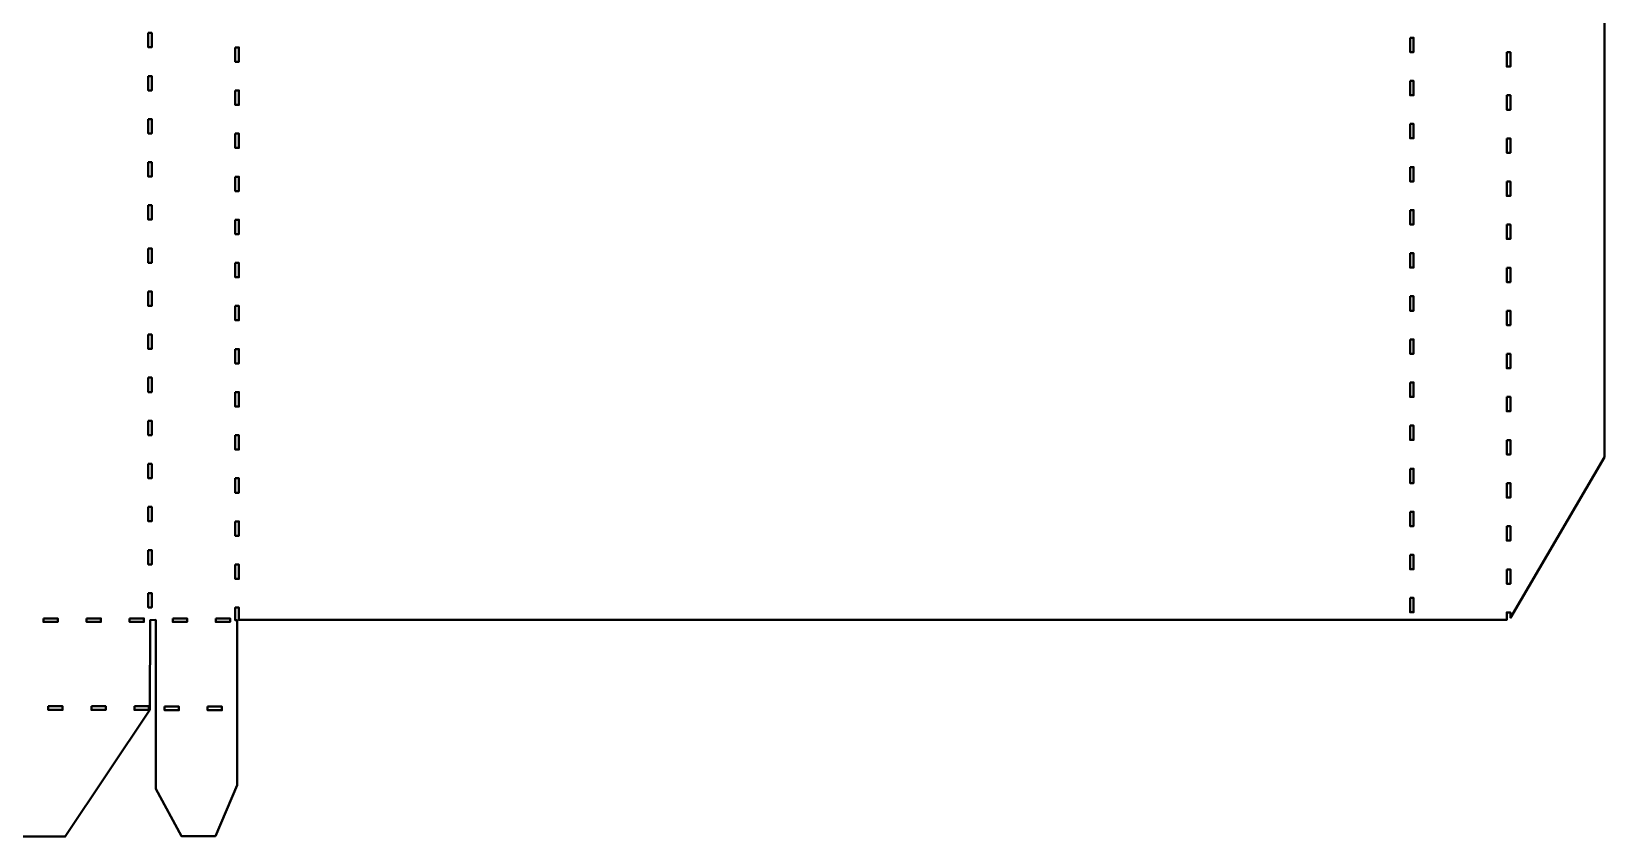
# Model space of a CAD drawing. Header units: centimetres. Extents: x -23.7 to 23.7, y -13.8 to 13.8.
# Drawn here: x 10.91 to 23.66, y -3.96 to 2.57 of the extents above; entities that cross this region are included whole.
import ezdxf

# ---------------------------------------------------------------- set-up
doc = ezdxf.new("R2010")
doc.units = ezdxf.units.CM
doc.header["$MEASUREMENT"] = 0
doc.layers.add('Layer 1', color=7, linetype='Continuous')

msp = doc.modelspace()

# ---------------------------------------------------------------- linework, layer by layer
at = {"layer": 'Layer 1', "color": 58, "lineweight": 40}
for points, knots in [([(22.88777, 13.51045), (22.88777, 13.51045), (2.45965, 13.49498), (2.45965, 13.49498), (2.45965, 13.49498), (2.45965, 13.49498), (2.47148, -2.91576), (2.47148, -2.91576), (2.47148, -2.91576), (2.47148, -2.91576), (3.35412, -3.95764), (3.35412, -3.95764), (3.35412, -3.95764), (3.35412, -3.95764), (11.18142, -3.95764), (11.18142, -3.95764), (11.18142, -3.95764), (11.18142, -3.95764), (11.8666, -2.93032), (11.8666, -2.93032), (11.8666, -2.93032), (11.8666, -2.93032), (11.86843, -2.20328), (11.86843, -2.20328), (11.86843, -2.20328), (11.86843, -2.20328), (11.91484, -2.20146), (11.91484, -2.20146), (11.91484, -2.20146), (11.91484, -2.20146), (11.91484, -3.57183), (11.91484, -3.57183), (11.91484, -3.57183), (11.91484, -3.57183), (12.12322, -3.954), (12.12322, -3.954), (12.12322, -3.954), (12.12322, -3.954), (12.39893, -3.954), (12.39893, -3.954), (12.39893, -3.954), (12.39893, -3.954), (12.57364, -3.5418), (12.57364, -3.5418), (12.57364, -3.5418), (12.57364, -3.5418), (12.57364, -2.20328), (12.57364, -2.20328), (12.57364, -2.20328), (12.57364, -2.20328), (12.55999, -2.20328), (12.55999, -2.20328), (12.55999, -2.20328), (12.55999, -2.20328), (12.55999, -2.10137), (12.55999, -2.10137), (12.55999, -2.10137), (12.55999, -2.10137), (12.58911, -2.10137), (12.58911, -2.10137), (12.58911, -2.10137), (12.58911, -2.10137), (12.58911, -2.20146), (12.58911, -2.20146), (12.58911, -2.20146), (12.58911, -2.20146), (22.86869, -2.20146), (22.86869, -2.20146), (22.86869, -2.20146), (22.86869, -2.20146), (22.86869, -2.14049), (22.86869, -2.14049), (22.86869, -2.14049), (22.86869, -2.14049), (22.89781, -2.14049), (22.89781, -2.14049), (22.89781, -2.14049), (22.89781, -2.14049), (22.89781, -2.18417), (22.89781, -2.18417), (22.89781, -2.18417), (22.89781, -2.18417), (23.66125, -0.88114), (23.66125, -0.88114), (23.66125, -0.88114), (23.66125, -0.88114), (23.66125, 12.53317), (23.66125, 12.53317), (23.66125, 12.53317), (23.66125, 12.53317), (22.8878, 13.51045), (22.8878, 13.51045), (22.8878, 13.51045), (22.8878, 13.51045), (22.88777, 13.51045), (22.88777, 13.51045)], [0, 0, 0, 0, 0.04, 0.04, 0.04, 0.04, 0.08, 0.08, 0.08, 0.08, 0.12, 0.12, 0.12, 0.12, 0.16, 0.16, 0.16, 0.16, 0.2, 0.2, 0.2, 0.2, 0.24, 0.24, 0.24, 0.24, 0.28, 0.28, 0.28, 0.28, 0.32, 0.32, 0.32, 0.32, 0.36, 0.36, 0.36, 0.36, 0.4, 0.4, 0.4, 0.4, 0.44, 0.44, 0.44, 0.44, 0.48, 0.48, 0.48, 0.48, 0.52, 0.52, 0.52, 0.52, 0.56, 0.56, 0.56, 0.56, 0.6, 0.6, 0.6, 0.6, 0.64, 0.64, 0.64, 0.64, 0.68, 0.68, 0.68, 0.68, 0.72, 0.72, 0.72, 0.72, 0.76, 0.76, 0.76, 0.76, 0.8, 0.8, 0.8, 0.8, 0.84, 0.84, 0.84, 0.84, 0.88, 0.88, 0.88, 0.88, 0.92, 0.92, 0.92, 0.92, 1, 1, 1, 1]), ([(11.85386, 2.55843), (11.85386, 2.55843), (11.88298, 2.55843), (11.88298, 2.55843), (11.88298, 2.55843), (11.88298, 2.55843), (11.88298, 2.44196), (11.88298, 2.44196), (11.88298, 2.44196), (11.88298, 2.44196), (11.85386, 2.44196), (11.85386, 2.44196), (11.85386, 2.44196), (11.85386, 2.44196), (11.85386, 2.55843), (11.85386, 2.55843)], [0, 0, 0, 0, 0.2, 0.2, 0.2, 0.2, 0.4, 0.4, 0.4, 0.4, 0.6, 0.6, 0.6, 0.6, 1, 1, 1, 1]), ([(12.55998, 2.44105), (12.55998, 2.44105), (12.5891, 2.44105), (12.5891, 2.44105), (12.5891, 2.44105), (12.5891, 2.44105), (12.5891, 2.32458), (12.5891, 2.32458), (12.5891, 2.32458), (12.5891, 2.32458), (12.55998, 2.32458), (12.55998, 2.32458), (12.55998, 2.32458), (12.55998, 2.32458), (12.55998, 2.44105), (12.55998, 2.44105)], [0, 0, 0, 0, 0.2, 0.2, 0.2, 0.2, 0.4, 0.4, 0.4, 0.4, 0.6, 0.6, 0.6, 0.6, 1, 1, 1, 1]), ([(22.0843, 2.5193), (22.0843, 2.5193), (22.11342, 2.5193), (22.11342, 2.5193), (22.11342, 2.5193), (22.11342, 2.5193), (22.11342, 2.40283), (22.11342, 2.40283), (22.11342, 2.40283), (22.11342, 2.40283), (22.0843, 2.40283), (22.0843, 2.40283), (22.0843, 2.40283), (22.0843, 2.40283), (22.0843, 2.5193), (22.0843, 2.5193)], [0, 0, 0, 0, 0.2, 0.2, 0.2, 0.2, 0.4, 0.4, 0.4, 0.4, 0.6, 0.6, 0.6, 0.6, 1, 1, 1, 1]), ([(22.86867, 2.40192), (22.86867, 2.40192), (22.89779, 2.40192), (22.89779, 2.40192), (22.89779, 2.40192), (22.89779, 2.40192), (22.89779, 2.28545), (22.89779, 2.28545), (22.89779, 2.28545), (22.89779, 2.28545), (22.86867, 2.28545), (22.86867, 2.28545), (22.86867, 2.28545), (22.86867, 2.28545), (22.86867, 2.40192), (22.86867, 2.40192)], [0, 0, 0, 0, 0.2, 0.2, 0.2, 0.2, 0.4, 0.4, 0.4, 0.4, 0.6, 0.6, 0.6, 0.6, 1, 1, 1, 1]), ([(11.85386, 2.20902), (11.85386, 2.20902), (11.88298, 2.20902), (11.88298, 2.20902), (11.88298, 2.20902), (11.88298, 2.20902), (11.88298, 2.09255), (11.88298, 2.09255), (11.88298, 2.09255), (11.88298, 2.09255), (11.85386, 2.09255), (11.85386, 2.09255), (11.85386, 2.09255), (11.85386, 2.09255), (11.85386, 2.20902), (11.85386, 2.20902)], [0, 0, 0, 0, 0.2, 0.2, 0.2, 0.2, 0.4, 0.4, 0.4, 0.4, 0.6, 0.6, 0.6, 0.6, 1, 1, 1, 1]), ([(22.0843, 2.16989), (22.0843, 2.16989), (22.11342, 2.16989), (22.11342, 2.16989), (22.11342, 2.16989), (22.11342, 2.16989), (22.11342, 2.05342), (22.11342, 2.05342), (22.11342, 2.05342), (22.11342, 2.05342), (22.0843, 2.05342), (22.0843, 2.05342), (22.0843, 2.05342), (22.0843, 2.05342), (22.0843, 2.16989), (22.0843, 2.16989)], [0, 0, 0, 0, 0.2, 0.2, 0.2, 0.2, 0.4, 0.4, 0.4, 0.4, 0.6, 0.6, 0.6, 0.6, 1, 1, 1, 1]), ([(12.55998, 2.09163), (12.55998, 2.09163), (12.5891, 2.09163), (12.5891, 2.09163), (12.5891, 2.09163), (12.5891, 2.09163), (12.5891, 1.97516), (12.5891, 1.97516), (12.5891, 1.97516), (12.5891, 1.97516), (12.55998, 1.97516), (12.55998, 1.97516), (12.55998, 1.97516), (12.55998, 1.97516), (12.55998, 2.09163), (12.55998, 2.09163)], [0, 0, 0, 0, 0.2, 0.2, 0.2, 0.2, 0.4, 0.4, 0.4, 0.4, 0.6, 0.6, 0.6, 0.6, 1, 1, 1, 1]), ([(22.86867, 2.05251), (22.86867, 2.05251), (22.89779, 2.05251), (22.89779, 2.05251), (22.89779, 2.05251), (22.89779, 2.05251), (22.89779, 1.93604), (22.89779, 1.93604), (22.89779, 1.93604), (22.89779, 1.93604), (22.86867, 1.93604), (22.86867, 1.93604), (22.86867, 1.93604), (22.86867, 1.93604), (22.86867, 2.05251), (22.86867, 2.05251)], [0, 0, 0, 0, 0.2, 0.2, 0.2, 0.2, 0.4, 0.4, 0.4, 0.4, 0.6, 0.6, 0.6, 0.6, 1, 1, 1, 1]), ([(11.85386, 1.8596), (11.85386, 1.8596), (11.88298, 1.8596), (11.88298, 1.8596), (11.88298, 1.8596), (11.88298, 1.8596), (11.88298, 1.74313), (11.88298, 1.74313), (11.88298, 1.74313), (11.88298, 1.74313), (11.85386, 1.74313), (11.85386, 1.74313), (11.85386, 1.74313), (11.85386, 1.74313), (11.85386, 1.8596), (11.85386, 1.8596)], [0, 0, 0, 0, 0.2, 0.2, 0.2, 0.2, 0.4, 0.4, 0.4, 0.4, 0.6, 0.6, 0.6, 0.6, 1, 1, 1, 1]), ([(22.0843, 1.82047), (22.0843, 1.82047), (22.11342, 1.82047), (22.11342, 1.82047), (22.11342, 1.82047), (22.11342, 1.82047), (22.11342, 1.704), (22.11342, 1.704), (22.11342, 1.704), (22.11342, 1.704), (22.0843, 1.704), (22.0843, 1.704), (22.0843, 1.704), (22.0843, 1.704), (22.0843, 1.82047), (22.0843, 1.82047)], [0, 0, 0, 0, 0.2, 0.2, 0.2, 0.2, 0.4, 0.4, 0.4, 0.4, 0.6, 0.6, 0.6, 0.6, 1, 1, 1, 1]), ([(12.55998, 1.74222), (12.55998, 1.74222), (12.5891, 1.74222), (12.5891, 1.74222), (12.5891, 1.74222), (12.5891, 1.74222), (12.5891, 1.62575), (12.5891, 1.62575), (12.5891, 1.62575), (12.5891, 1.62575), (12.55998, 1.62575), (12.55998, 1.62575), (12.55998, 1.62575), (12.55998, 1.62575), (12.55998, 1.74222), (12.55998, 1.74222)], [0, 0, 0, 0, 0.2, 0.2, 0.2, 0.2, 0.4, 0.4, 0.4, 0.4, 0.6, 0.6, 0.6, 0.6, 1, 1, 1, 1]), ([(22.86867, 1.70309), (22.86867, 1.70309), (22.89779, 1.70309), (22.89779, 1.70309), (22.89779, 1.70309), (22.89779, 1.70309), (22.89779, 1.58662), (22.89779, 1.58662), (22.89779, 1.58662), (22.89779, 1.58662), (22.86867, 1.58662), (22.86867, 1.58662), (22.86867, 1.58662), (22.86867, 1.58662), (22.86867, 1.70309), (22.86867, 1.70309)], [0, 0, 0, 0, 0.2, 0.2, 0.2, 0.2, 0.4, 0.4, 0.4, 0.4, 0.6, 0.6, 0.6, 0.6, 1, 1, 1, 1]), ([(11.85386, 1.51018), (11.85386, 1.51018), (11.88298, 1.51018), (11.88298, 1.51018), (11.88298, 1.51018), (11.88298, 1.51018), (11.88298, 1.39371), (11.88298, 1.39371), (11.88298, 1.39371), (11.88298, 1.39371), (11.85386, 1.39371), (11.85386, 1.39371), (11.85386, 1.39371), (11.85386, 1.39371), (11.85386, 1.51018), (11.85386, 1.51018)], [0, 0, 0, 0, 0.2, 0.2, 0.2, 0.2, 0.4, 0.4, 0.4, 0.4, 0.6, 0.6, 0.6, 0.6, 1, 1, 1, 1]), ([(22.0843, 1.47106), (22.0843, 1.47106), (22.11342, 1.47106), (22.11342, 1.47106), (22.11342, 1.47106), (22.11342, 1.47106), (22.11342, 1.35459), (22.11342, 1.35459), (22.11342, 1.35459), (22.11342, 1.35459), (22.0843, 1.35459), (22.0843, 1.35459), (22.0843, 1.35459), (22.0843, 1.35459), (22.0843, 1.47106), (22.0843, 1.47106)], [0, 0, 0, 0, 0.2, 0.2, 0.2, 0.2, 0.4, 0.4, 0.4, 0.4, 0.6, 0.6, 0.6, 0.6, 1, 1, 1, 1]), ([(12.55998, 1.3928), (12.55998, 1.3928), (12.5891, 1.3928), (12.5891, 1.3928), (12.5891, 1.3928), (12.5891, 1.3928), (12.5891, 1.27633), (12.5891, 1.27633), (12.5891, 1.27633), (12.5891, 1.27633), (12.55998, 1.27633), (12.55998, 1.27633), (12.55998, 1.27633), (12.55998, 1.27633), (12.55998, 1.3928), (12.55998, 1.3928)], [0, 0, 0, 0, 0.2, 0.2, 0.2, 0.2, 0.4, 0.4, 0.4, 0.4, 0.6, 0.6, 0.6, 0.6, 1, 1, 1, 1]), ([(22.86867, 1.35367), (22.86867, 1.35367), (22.89779, 1.35367), (22.89779, 1.35367), (22.89779, 1.35367), (22.89779, 1.35367), (22.89779, 1.2372), (22.89779, 1.2372), (22.89779, 1.2372), (22.89779, 1.2372), (22.86867, 1.2372), (22.86867, 1.2372), (22.86867, 1.2372), (22.86867, 1.2372), (22.86867, 1.35367), (22.86867, 1.35367)], [0, 0, 0, 0, 0.2, 0.2, 0.2, 0.2, 0.4, 0.4, 0.4, 0.4, 0.6, 0.6, 0.6, 0.6, 1, 1, 1, 1]), ([(11.85386, 1.16077), (11.85386, 1.16077), (11.88298, 1.16077), (11.88298, 1.16077), (11.88298, 1.16077), (11.88298, 1.16077), (11.88298, 1.0443), (11.88298, 1.0443), (11.88298, 1.0443), (11.88298, 1.0443), (11.85386, 1.0443), (11.85386, 1.0443), (11.85386, 1.0443), (11.85386, 1.0443), (11.85386, 1.16077), (11.85386, 1.16077)], [0, 0, 0, 0, 0.2, 0.2, 0.2, 0.2, 0.4, 0.4, 0.4, 0.4, 0.6, 0.6, 0.6, 0.6, 1, 1, 1, 1]), ([(12.55998, 1.04338), (12.55998, 1.04338), (12.5891, 1.04338), (12.5891, 1.04338), (12.5891, 1.04338), (12.5891, 1.04338), (12.5891, 0.92691), (12.5891, 0.92691), (12.5891, 0.92691), (12.5891, 0.92691), (12.55998, 0.92691), (12.55998, 0.92691), (12.55998, 0.92691), (12.55998, 0.92691), (12.55998, 1.04338), (12.55998, 1.04338)], [0, 0, 0, 0, 0.2, 0.2, 0.2, 0.2, 0.4, 0.4, 0.4, 0.4, 0.6, 0.6, 0.6, 0.6, 1, 1, 1, 1]), ([(22.0843, 1.12164), (22.0843, 1.12164), (22.11342, 1.12164), (22.11342, 1.12164), (22.11342, 1.12164), (22.11342, 1.12164), (22.11342, 1.00517), (22.11342, 1.00517), (22.11342, 1.00517), (22.11342, 1.00517), (22.0843, 1.00517), (22.0843, 1.00517), (22.0843, 1.00517), (22.0843, 1.00517), (22.0843, 1.12164), (22.0843, 1.12164)], [0, 0, 0, 0, 0.2, 0.2, 0.2, 0.2, 0.4, 0.4, 0.4, 0.4, 0.6, 0.6, 0.6, 0.6, 1, 1, 1, 1]), ([(22.86867, 1.00426), (22.86867, 1.00426), (22.89779, 1.00426), (22.89779, 1.00426), (22.89779, 1.00426), (22.89779, 1.00426), (22.89779, 0.88779), (22.89779, 0.88779), (22.89779, 0.88779), (22.89779, 0.88779), (22.86867, 0.88779), (22.86867, 0.88779), (22.86867, 0.88779), (22.86867, 0.88779), (22.86867, 1.00426), (22.86867, 1.00426)], [0, 0, 0, 0, 0.2, 0.2, 0.2, 0.2, 0.4, 0.4, 0.4, 0.4, 0.6, 0.6, 0.6, 0.6, 1, 1, 1, 1]), ([(11.85386, 0.81135), (11.85386, 0.81135), (11.88298, 0.81135), (11.88298, 0.81135), (11.88298, 0.81135), (11.88298, 0.81135), (11.88298, 0.69488), (11.88298, 0.69488), (11.88298, 0.69488), (11.88298, 0.69488), (11.85386, 0.69488), (11.85386, 0.69488), (11.85386, 0.69488), (11.85386, 0.69488), (11.85386, 0.81135), (11.85386, 0.81135)], [0, 0, 0, 0, 0.2, 0.2, 0.2, 0.2, 0.4, 0.4, 0.4, 0.4, 0.6, 0.6, 0.6, 0.6, 1, 1, 1, 1]), ([(22.0843, 0.77222), (22.0843, 0.77222), (22.11342, 0.77222), (22.11342, 0.77222), (22.11342, 0.77222), (22.11342, 0.77222), (22.11342, 0.65575), (22.11342, 0.65575), (22.11342, 0.65575), (22.11342, 0.65575), (22.0843, 0.65575), (22.0843, 0.65575), (22.0843, 0.65575), (22.0843, 0.65575), (22.0843, 0.77222), (22.0843, 0.77222)], [0, 0, 0, 0, 0.2, 0.2, 0.2, 0.2, 0.4, 0.4, 0.4, 0.4, 0.6, 0.6, 0.6, 0.6, 1, 1, 1, 1]), ([(12.55998, 0.69397), (12.55998, 0.69397), (12.5891, 0.69397), (12.5891, 0.69397), (12.5891, 0.69397), (12.5891, 0.69397), (12.5891, 0.5775), (12.5891, 0.5775), (12.5891, 0.5775), (12.5891, 0.5775), (12.55998, 0.5775), (12.55998, 0.5775), (12.55998, 0.5775), (12.55998, 0.5775), (12.55998, 0.69397), (12.55998, 0.69397)], [0, 0, 0, 0, 0.2, 0.2, 0.2, 0.2, 0.4, 0.4, 0.4, 0.4, 0.6, 0.6, 0.6, 0.6, 1, 1, 1, 1]), ([(22.86867, 0.65484), (22.86867, 0.65484), (22.89779, 0.65484), (22.89779, 0.65484), (22.89779, 0.65484), (22.89779, 0.65484), (22.89779, 0.53837), (22.89779, 0.53837), (22.89779, 0.53837), (22.89779, 0.53837), (22.86867, 0.53837), (22.86867, 0.53837), (22.86867, 0.53837), (22.86867, 0.53837), (22.86867, 0.65484), (22.86867, 0.65484)], [0, 0, 0, 0, 0.2, 0.2, 0.2, 0.2, 0.4, 0.4, 0.4, 0.4, 0.6, 0.6, 0.6, 0.6, 1, 1, 1, 1]), ([(11.85386, 0.46193), (11.85386, 0.46193), (11.88298, 0.46193), (11.88298, 0.46193), (11.88298, 0.46193), (11.88298, 0.46193), (11.88298, 0.34546), (11.88298, 0.34546), (11.88298, 0.34546), (11.88298, 0.34546), (11.85386, 0.34546), (11.85386, 0.34546), (11.85386, 0.34546), (11.85386, 0.34546), (11.85386, 0.46193), (11.85386, 0.46193)], [0, 0, 0, 0, 0.2, 0.2, 0.2, 0.2, 0.4, 0.4, 0.4, 0.4, 0.6, 0.6, 0.6, 0.6, 1, 1, 1, 1]), ([(22.0843, 0.42281), (22.0843, 0.42281), (22.11342, 0.42281), (22.11342, 0.42281), (22.11342, 0.42281), (22.11342, 0.42281), (22.11342, 0.30634), (22.11342, 0.30634), (22.11342, 0.30634), (22.11342, 0.30634), (22.0843, 0.30634), (22.0843, 0.30634), (22.0843, 0.30634), (22.0843, 0.30634), (22.0843, 0.42281), (22.0843, 0.42281)], [0, 0, 0, 0, 0.2, 0.2, 0.2, 0.2, 0.4, 0.4, 0.4, 0.4, 0.6, 0.6, 0.6, 0.6, 1, 1, 1, 1]), ([(12.55998, 0.34455), (12.55998, 0.34455), (12.5891, 0.34455), (12.5891, 0.34455), (12.5891, 0.34455), (12.5891, 0.34455), (12.5891, 0.22808), (12.5891, 0.22808), (12.5891, 0.22808), (12.5891, 0.22808), (12.55998, 0.22808), (12.55998, 0.22808), (12.55998, 0.22808), (12.55998, 0.22808), (12.55998, 0.34455), (12.55998, 0.34455)], [0, 0, 0, 0, 0.2, 0.2, 0.2, 0.2, 0.4, 0.4, 0.4, 0.4, 0.6, 0.6, 0.6, 0.6, 1, 1, 1, 1]), ([(22.86867, 0.30542), (22.86867, 0.30542), (22.89779, 0.30542), (22.89779, 0.30542), (22.89779, 0.30542), (22.89779, 0.30542), (22.89779, 0.18895), (22.89779, 0.18895), (22.89779, 0.18895), (22.89779, 0.18895), (22.86867, 0.18895), (22.86867, 0.18895), (22.86867, 0.18895), (22.86867, 0.18895), (22.86867, 0.30542), (22.86867, 0.30542)], [0, 0, 0, 0, 0.2, 0.2, 0.2, 0.2, 0.4, 0.4, 0.4, 0.4, 0.6, 0.6, 0.6, 0.6, 1, 1, 1, 1]), ([(11.85386, 0.11252), (11.85386, 0.11252), (11.88298, 0.11252), (11.88298, 0.11252), (11.88298, 0.11252), (11.88298, 0.11252), (11.88298, -0.00395), (11.88298, -0.00395), (11.88298, -0.00395), (11.88298, -0.00395), (11.85386, -0.00395), (11.85386, -0.00395), (11.85386, -0.00395), (11.85386, -0.00395), (11.85386, 0.11252), (11.85386, 0.11252)], [0, 0, 0, 0, 0.2, 0.2, 0.2, 0.2, 0.4, 0.4, 0.4, 0.4, 0.6, 0.6, 0.6, 0.6, 1, 1, 1, 1]), ([(22.0843, 0.07339), (22.0843, 0.07339), (22.11342, 0.07339), (22.11342, 0.07339), (22.11342, 0.07339), (22.11342, 0.07339), (22.11342, -0.04308), (22.11342, -0.04308), (22.11342, -0.04308), (22.11342, -0.04308), (22.0843, -0.04308), (22.0843, -0.04308), (22.0843, -0.04308), (22.0843, -0.04308), (22.0843, 0.07339), (22.0843, 0.07339)], [0, 0, 0, 0, 0.2, 0.2, 0.2, 0.2, 0.4, 0.4, 0.4, 0.4, 0.6, 0.6, 0.6, 0.6, 1, 1, 1, 1]), ([(12.55998, -0.00487), (12.55998, -0.00487), (12.5891, -0.00487), (12.5891, -0.00487), (12.5891, -0.00487), (12.5891, -0.00487), (12.5891, -0.12134), (12.5891, -0.12134), (12.5891, -0.12134), (12.5891, -0.12134), (12.55998, -0.12134), (12.55998, -0.12134), (12.55998, -0.12134), (12.55998, -0.12134), (12.55998, -0.00487), (12.55998, -0.00487)], [0, 0, 0, 0, 0.2, 0.2, 0.2, 0.2, 0.4, 0.4, 0.4, 0.4, 0.6, 0.6, 0.6, 0.6, 1, 1, 1, 1]), ([(22.86867, -0.04399), (22.86867, -0.04399), (22.89779, -0.04399), (22.89779, -0.04399), (22.89779, -0.04399), (22.89779, -0.04399), (22.89779, -0.16046), (22.89779, -0.16046), (22.89779, -0.16046), (22.89779, -0.16046), (22.86867, -0.16046), (22.86867, -0.16046), (22.86867, -0.16046), (22.86867, -0.16046), (22.86867, -0.04399), (22.86867, -0.04399)], [0, 0, 0, 0, 0.2, 0.2, 0.2, 0.2, 0.4, 0.4, 0.4, 0.4, 0.6, 0.6, 0.6, 0.6, 1, 1, 1, 1]), ([(11.85386, -0.2369), (11.85386, -0.2369), (11.88298, -0.2369), (11.88298, -0.2369), (11.88298, -0.2369), (11.88298, -0.2369), (11.88298, -0.35337), (11.88298, -0.35337), (11.88298, -0.35337), (11.88298, -0.35337), (11.85386, -0.35337), (11.85386, -0.35337), (11.85386, -0.35337), (11.85386, -0.35337), (11.85386, -0.2369), (11.85386, -0.2369)], [0, 0, 0, 0, 0.2, 0.2, 0.2, 0.2, 0.4, 0.4, 0.4, 0.4, 0.6, 0.6, 0.6, 0.6, 1, 1, 1, 1]), ([(12.55998, -0.35428), (12.55998, -0.35428), (12.5891, -0.35428), (12.5891, -0.35428), (12.5891, -0.35428), (12.5891, -0.35428), (12.5891, -0.47075), (12.5891, -0.47075), (12.5891, -0.47075), (12.5891, -0.47075), (12.55998, -0.47075), (12.55998, -0.47075), (12.55998, -0.47075), (12.55998, -0.47075), (12.55998, -0.35428), (12.55998, -0.35428)], [0, 0, 0, 0, 0.2, 0.2, 0.2, 0.2, 0.4, 0.4, 0.4, 0.4, 0.6, 0.6, 0.6, 0.6, 1, 1, 1, 1]), ([(22.0843, -0.27603), (22.0843, -0.27603), (22.11342, -0.27603), (22.11342, -0.27603), (22.11342, -0.27603), (22.11342, -0.27603), (22.11342, -0.3925), (22.11342, -0.3925), (22.11342, -0.3925), (22.11342, -0.3925), (22.0843, -0.3925), (22.0843, -0.3925), (22.0843, -0.3925), (22.0843, -0.3925), (22.0843, -0.27603), (22.0843, -0.27603)], [0, 0, 0, 0, 0.2, 0.2, 0.2, 0.2, 0.4, 0.4, 0.4, 0.4, 0.6, 0.6, 0.6, 0.6, 1, 1, 1, 1]), ([(22.86867, -0.39341), (22.86867, -0.39341), (22.89779, -0.39341), (22.89779, -0.39341), (22.89779, -0.39341), (22.89779, -0.39341), (22.89779, -0.50988), (22.89779, -0.50988), (22.89779, -0.50988), (22.89779, -0.50988), (22.86867, -0.50988), (22.86867, -0.50988), (22.86867, -0.50988), (22.86867, -0.50988), (22.86867, -0.39341), (22.86867, -0.39341)], [0, 0, 0, 0, 0.2, 0.2, 0.2, 0.2, 0.4, 0.4, 0.4, 0.4, 0.6, 0.6, 0.6, 0.6, 1, 1, 1, 1]), ([(11.85386, -0.58632), (11.85386, -0.58632), (11.88298, -0.58632), (11.88298, -0.58632), (11.88298, -0.58632), (11.88298, -0.58632), (11.88298, -0.70279), (11.88298, -0.70279), (11.88298, -0.70279), (11.88298, -0.70279), (11.85386, -0.70279), (11.85386, -0.70279), (11.85386, -0.70279), (11.85386, -0.70279), (11.85386, -0.58632), (11.85386, -0.58632)], [0, 0, 0, 0, 0.2, 0.2, 0.2, 0.2, 0.4, 0.4, 0.4, 0.4, 0.6, 0.6, 0.6, 0.6, 1, 1, 1, 1]), ([(22.0843, -0.62544), (22.0843, -0.62544), (22.11342, -0.62544), (22.11342, -0.62544), (22.11342, -0.62544), (22.11342, -0.62544), (22.11342, -0.74191), (22.11342, -0.74191), (22.11342, -0.74191), (22.11342, -0.74191), (22.0843, -0.74191), (22.0843, -0.74191), (22.0843, -0.74191), (22.0843, -0.74191), (22.0843, -0.62544), (22.0843, -0.62544)], [0, 0, 0, 0, 0.2, 0.2, 0.2, 0.2, 0.4, 0.4, 0.4, 0.4, 0.6, 0.6, 0.6, 0.6, 1, 1, 1, 1]), ([(12.55998, -0.7037), (12.55998, -0.7037), (12.5891, -0.7037), (12.5891, -0.7037), (12.5891, -0.7037), (12.5891, -0.7037), (12.5891, -0.82017), (12.5891, -0.82017), (12.5891, -0.82017), (12.5891, -0.82017), (12.55998, -0.82017), (12.55998, -0.82017), (12.55998, -0.82017), (12.55998, -0.82017), (12.55998, -0.7037), (12.55998, -0.7037)], [0, 0, 0, 0, 0.2, 0.2, 0.2, 0.2, 0.4, 0.4, 0.4, 0.4, 0.6, 0.6, 0.6, 0.6, 1, 1, 1, 1]), ([(22.86867, -0.74282), (22.86867, -0.74282), (22.89779, -0.74282), (22.89779, -0.74282), (22.89779, -0.74282), (22.89779, -0.74282), (22.89779, -0.85929), (22.89779, -0.85929), (22.89779, -0.85929), (22.89779, -0.85929), (22.86867, -0.85929), (22.86867, -0.85929), (22.86867, -0.85929), (22.86867, -0.85929), (22.86867, -0.74282), (22.86867, -0.74282)], [0, 0, 0, 0, 0.2, 0.2, 0.2, 0.2, 0.4, 0.4, 0.4, 0.4, 0.6, 0.6, 0.6, 0.6, 1, 1, 1, 1]), ([(11.85386, -0.93573), (11.85386, -0.93573), (11.88298, -0.93573), (11.88298, -0.93573), (11.88298, -0.93573), (11.88298, -0.93573), (11.88298, -1.0522), (11.88298, -1.0522), (11.88298, -1.0522), (11.88298, -1.0522), (11.85386, -1.0522), (11.85386, -1.0522), (11.85386, -1.0522), (11.85386, -1.0522), (11.85386, -0.93573), (11.85386, -0.93573)], [0, 0, 0, 0, 0.2, 0.2, 0.2, 0.2, 0.4, 0.4, 0.4, 0.4, 0.6, 0.6, 0.6, 0.6, 1, 1, 1, 1]), ([(22.0843, -0.97486), (22.0843, -0.97486), (22.11342, -0.97486), (22.11342, -0.97486), (22.11342, -0.97486), (22.11342, -0.97486), (22.11342, -1.09133), (22.11342, -1.09133), (22.11342, -1.09133), (22.11342, -1.09133), (22.0843, -1.09133), (22.0843, -1.09133), (22.0843, -1.09133), (22.0843, -1.09133), (22.0843, -0.97486), (22.0843, -0.97486)], [0, 0, 0, 0, 0.2, 0.2, 0.2, 0.2, 0.4, 0.4, 0.4, 0.4, 0.6, 0.6, 0.6, 0.6, 1, 1, 1, 1]), ([(12.55998, -1.05311), (12.55998, -1.05311), (12.5891, -1.05311), (12.5891, -1.05311), (12.5891, -1.05311), (12.5891, -1.05311), (12.5891, -1.16958), (12.5891, -1.16958), (12.5891, -1.16958), (12.5891, -1.16958), (12.55998, -1.16958), (12.55998, -1.16958), (12.55998, -1.16958), (12.55998, -1.16958), (12.55998, -1.05311), (12.55998, -1.05311)], [0, 0, 0, 0, 0.2, 0.2, 0.2, 0.2, 0.4, 0.4, 0.4, 0.4, 0.6, 0.6, 0.6, 0.6, 1, 1, 1, 1]), ([(22.86867, -1.09224), (22.86867, -1.09224), (22.89779, -1.09224), (22.89779, -1.09224), (22.89779, -1.09224), (22.89779, -1.09224), (22.89779, -1.20871), (22.89779, -1.20871), (22.89779, -1.20871), (22.89779, -1.20871), (22.86867, -1.20871), (22.86867, -1.20871), (22.86867, -1.20871), (22.86867, -1.20871), (22.86867, -1.09224), (22.86867, -1.09224)], [0, 0, 0, 0, 0.2, 0.2, 0.2, 0.2, 0.4, 0.4, 0.4, 0.4, 0.6, 0.6, 0.6, 0.6, 1, 1, 1, 1]), ([(11.85386, -1.28515), (11.85386, -1.28515), (11.88298, -1.28515), (11.88298, -1.28515), (11.88298, -1.28515), (11.88298, -1.28515), (11.88298, -1.40162), (11.88298, -1.40162), (11.88298, -1.40162), (11.88298, -1.40162), (11.85386, -1.40162), (11.85386, -1.40162), (11.85386, -1.40162), (11.85386, -1.40162), (11.85386, -1.28515), (11.85386, -1.28515)], [0, 0, 0, 0, 0.2, 0.2, 0.2, 0.2, 0.4, 0.4, 0.4, 0.4, 0.6, 0.6, 0.6, 0.6, 1, 1, 1, 1]), ([(12.55998, -1.40253), (12.55998, -1.40253), (12.5891, -1.40253), (12.5891, -1.40253), (12.5891, -1.40253), (12.5891, -1.40253), (12.5891, -1.519), (12.5891, -1.519), (12.5891, -1.519), (12.5891, -1.519), (12.55998, -1.519), (12.55998, -1.519), (12.55998, -1.519), (12.55998, -1.519), (12.55998, -1.40253), (12.55998, -1.40253)], [0, 0, 0, 0, 0.2, 0.2, 0.2, 0.2, 0.4, 0.4, 0.4, 0.4, 0.6, 0.6, 0.6, 0.6, 1, 1, 1, 1]), ([(22.0843, -1.32428), (22.0843, -1.32428), (22.11342, -1.32428), (22.11342, -1.32428), (22.11342, -1.32428), (22.11342, -1.32428), (22.11342, -1.44075), (22.11342, -1.44075), (22.11342, -1.44075), (22.11342, -1.44075), (22.0843, -1.44075), (22.0843, -1.44075), (22.0843, -1.44075), (22.0843, -1.44075), (22.0843, -1.32428), (22.0843, -1.32428)], [0, 0, 0, 0, 0.2, 0.2, 0.2, 0.2, 0.4, 0.4, 0.4, 0.4, 0.6, 0.6, 0.6, 0.6, 1, 1, 1, 1]), ([(22.86867, -1.44166), (22.86867, -1.44166), (22.89779, -1.44166), (22.89779, -1.44166), (22.89779, -1.44166), (22.89779, -1.44166), (22.89779, -1.55813), (22.89779, -1.55813), (22.89779, -1.55813), (22.89779, -1.55813), (22.86867, -1.55813), (22.86867, -1.55813), (22.86867, -1.55813), (22.86867, -1.55813), (22.86867, -1.44166), (22.86867, -1.44166)], [0, 0, 0, 0, 0.2, 0.2, 0.2, 0.2, 0.4, 0.4, 0.4, 0.4, 0.6, 0.6, 0.6, 0.6, 1, 1, 1, 1]), ([(11.85386, -1.63457), (11.85386, -1.63457), (11.88298, -1.63457), (11.88298, -1.63457), (11.88298, -1.63457), (11.88298, -1.63457), (11.88298, -1.75104), (11.88298, -1.75104), (11.88298, -1.75104), (11.88298, -1.75104), (11.85386, -1.75104), (11.85386, -1.75104), (11.85386, -1.75104), (11.85386, -1.75104), (11.85386, -1.63457), (11.85386, -1.63457)], [0, 0, 0, 0, 0.2, 0.2, 0.2, 0.2, 0.4, 0.4, 0.4, 0.4, 0.6, 0.6, 0.6, 0.6, 1, 1, 1, 1]), ([(12.55998, -1.75195), (12.55998, -1.75195), (12.5891, -1.75195), (12.5891, -1.75195), (12.5891, -1.75195), (12.5891, -1.75195), (12.5891, -1.86842), (12.5891, -1.86842), (12.5891, -1.86842), (12.5891, -1.86842), (12.55998, -1.86842), (12.55998, -1.86842), (12.55998, -1.86842), (12.55998, -1.86842), (12.55998, -1.75195), (12.55998, -1.75195)], [0, 0, 0, 0, 0.2, 0.2, 0.2, 0.2, 0.4, 0.4, 0.4, 0.4, 0.6, 0.6, 0.6, 0.6, 1, 1, 1, 1]), ([(22.0843, -1.67369), (22.0843, -1.67369), (22.11342, -1.67369), (22.11342, -1.67369), (22.11342, -1.67369), (22.11342, -1.67369), (22.11342, -1.79016), (22.11342, -1.79016), (22.11342, -1.79016), (22.11342, -1.79016), (22.0843, -1.79016), (22.0843, -1.79016), (22.0843, -1.79016), (22.0843, -1.79016), (22.0843, -1.67369), (22.0843, -1.67369)], [0, 0, 0, 0, 0.2, 0.2, 0.2, 0.2, 0.4, 0.4, 0.4, 0.4, 0.6, 0.6, 0.6, 0.6, 1, 1, 1, 1]), ([(22.86867, -1.79107), (22.86867, -1.79107), (22.89779, -1.79107), (22.89779, -1.79107), (22.89779, -1.79107), (22.89779, -1.79107), (22.89779, -1.90754), (22.89779, -1.90754), (22.89779, -1.90754), (22.89779, -1.90754), (22.86867, -1.90754), (22.86867, -1.90754), (22.86867, -1.90754), (22.86867, -1.90754), (22.86867, -1.79107), (22.86867, -1.79107)], [0, 0, 0, 0, 0.2, 0.2, 0.2, 0.2, 0.4, 0.4, 0.4, 0.4, 0.6, 0.6, 0.6, 0.6, 1, 1, 1, 1]), ([(11.85386, -1.98398), (11.85386, -1.98398), (11.88298, -1.98398), (11.88298, -1.98398), (11.88298, -1.98398), (11.88298, -1.98398), (11.88298, -2.10045), (11.88298, -2.10045), (11.88298, -2.10045), (11.88298, -2.10045), (11.85386, -2.10045), (11.85386, -2.10045), (11.85386, -2.10045), (11.85386, -2.10045), (11.85386, -1.98398), (11.85386, -1.98398)], [0, 0, 0, 0, 0.2, 0.2, 0.2, 0.2, 0.4, 0.4, 0.4, 0.4, 0.6, 0.6, 0.6, 0.6, 1, 1, 1, 1]), ([(22.0843, -2.02311), (22.0843, -2.02311), (22.11342, -2.02311), (22.11342, -2.02311), (22.11342, -2.02311), (22.11342, -2.02311), (22.11342, -2.13958), (22.11342, -2.13958), (22.11342, -2.13958), (22.11342, -2.13958), (22.0843, -2.13958), (22.0843, -2.13958), (22.0843, -2.13958), (22.0843, -2.13958), (22.0843, -2.02311), (22.0843, -2.02311)], [0, 0, 0, 0, 0.2, 0.2, 0.2, 0.2, 0.4, 0.4, 0.4, 0.4, 0.6, 0.6, 0.6, 0.6, 1, 1, 1, 1]), ([(11.00398, -2.18872), (11.00398, -2.18872), (11.12045, -2.18872), (11.12045, -2.18872), (11.12045, -2.18872), (11.12045, -2.18872), (11.12045, -2.21784), (11.12045, -2.21784), (11.12045, -2.21784), (11.12045, -2.21784), (11.00398, -2.21784), (11.00398, -2.21784), (11.00398, -2.21784), (11.00398, -2.21784), (11.00398, -2.18872), (11.00398, -2.18872)], [0, 0, 0, 0, 0.2, 0.2, 0.2, 0.2, 0.4, 0.4, 0.4, 0.4, 0.6, 0.6, 0.6, 0.6, 1, 1, 1, 1]), ([(11.35339, -2.18872), (11.35339, -2.18872), (11.46986, -2.18872), (11.46986, -2.18872), (11.46986, -2.18872), (11.46986, -2.18872), (11.46986, -2.21784), (11.46986, -2.21784), (11.46986, -2.21784), (11.46986, -2.21784), (11.35339, -2.21784), (11.35339, -2.21784), (11.35339, -2.21784), (11.35339, -2.21784), (11.35339, -2.18872), (11.35339, -2.18872)], [0, 0, 0, 0, 0.2, 0.2, 0.2, 0.2, 0.4, 0.4, 0.4, 0.4, 0.6, 0.6, 0.6, 0.6, 1, 1, 1, 1]), ([(11.70281, -2.18872), (11.70281, -2.18872), (11.81928, -2.18872), (11.81928, -2.18872), (11.81928, -2.18872), (11.81928, -2.18872), (11.81928, -2.21784), (11.81928, -2.21784), (11.81928, -2.21784), (11.81928, -2.21784), (11.70281, -2.21784), (11.70281, -2.21784), (11.70281, -2.21784), (11.70281, -2.21784), (11.70281, -2.18872), (11.70281, -2.18872)], [0, 0, 0, 0, 0.2, 0.2, 0.2, 0.2, 0.4, 0.4, 0.4, 0.4, 0.6, 0.6, 0.6, 0.6, 1, 1, 1, 1]), ([(12.05223, -2.18872), (12.05223, -2.18872), (12.1687, -2.18872), (12.1687, -2.18872), (12.1687, -2.18872), (12.1687, -2.18872), (12.1687, -2.21784), (12.1687, -2.21784), (12.1687, -2.21784), (12.1687, -2.21784), (12.05223, -2.21784), (12.05223, -2.21784), (12.05223, -2.21784), (12.05223, -2.21784), (12.05223, -2.18872), (12.05223, -2.18872)], [0, 0, 0, 0, 0.2, 0.2, 0.2, 0.2, 0.4, 0.4, 0.4, 0.4, 0.6, 0.6, 0.6, 0.6, 1, 1, 1, 1]), ([(12.40164, -2.18872), (12.40164, -2.18872), (12.51811, -2.18872), (12.51811, -2.18872), (12.51811, -2.18872), (12.51811, -2.18872), (12.51811, -2.21784), (12.51811, -2.21784), (12.51811, -2.21784), (12.51811, -2.21784), (12.40164, -2.21784), (12.40164, -2.21784), (12.40164, -2.21784), (12.40164, -2.21784), (12.40164, -2.18872), (12.40164, -2.18872)], [0, 0, 0, 0, 0.2, 0.2, 0.2, 0.2, 0.4, 0.4, 0.4, 0.4, 0.6, 0.6, 0.6, 0.6, 1, 1, 1, 1]), ([(11.04311, -2.9012), (11.04311, -2.9012), (11.15958, -2.9012), (11.15958, -2.9012), (11.15958, -2.9012), (11.15958, -2.9012), (11.15958, -2.93032), (11.15958, -2.93032), (11.15958, -2.93032), (11.15958, -2.93032), (11.04311, -2.93032), (11.04311, -2.93032), (11.04311, -2.93032), (11.04311, -2.93032), (11.04311, -2.9012), (11.04311, -2.9012)], [0, 0, 0, 0, 0.2, 0.2, 0.2, 0.2, 0.4, 0.4, 0.4, 0.4, 0.6, 0.6, 0.6, 0.6, 1, 1, 1, 1]), ([(11.39252, -2.9012), (11.39252, -2.9012), (11.50899, -2.9012), (11.50899, -2.9012), (11.50899, -2.9012), (11.50899, -2.9012), (11.50899, -2.93032), (11.50899, -2.93032), (11.50899, -2.93032), (11.50899, -2.93032), (11.39252, -2.93032), (11.39252, -2.93032), (11.39252, -2.93032), (11.39252, -2.93032), (11.39252, -2.9012), (11.39252, -2.9012)], [0, 0, 0, 0, 0.2, 0.2, 0.2, 0.2, 0.4, 0.4, 0.4, 0.4, 0.6, 0.6, 0.6, 0.6, 1, 1, 1, 1]), ([(11.74194, -2.9012), (11.74194, -2.9012), (11.85841, -2.9012), (11.85841, -2.9012), (11.85841, -2.9012), (11.85841, -2.9012), (11.85841, -2.93032), (11.85841, -2.93032), (11.85841, -2.93032), (11.85841, -2.93032), (11.74194, -2.93032), (11.74194, -2.93032), (11.74194, -2.93032), (11.74194, -2.93032), (11.74194, -2.9012), (11.74194, -2.9012)], [0, 0, 0, 0, 0.2, 0.2, 0.2, 0.2, 0.4, 0.4, 0.4, 0.4, 0.6, 0.6, 0.6, 0.6, 1, 1, 1, 1]), ([(11.9858, -2.90393), (11.9858, -2.90393), (12.10227, -2.90393), (12.10227, -2.90393), (12.10227, -2.90393), (12.10227, -2.90393), (12.10227, -2.93305), (12.10227, -2.93305), (12.10227, -2.93305), (12.10227, -2.93305), (11.9858, -2.93305), (11.9858, -2.93305), (11.9858, -2.93305), (11.9858, -2.93305), (11.9858, -2.90393), (11.9858, -2.90393)], [0, 0, 0, 0, 0.2, 0.2, 0.2, 0.2, 0.4, 0.4, 0.4, 0.4, 0.6, 0.6, 0.6, 0.6, 1, 1, 1, 1]), ([(12.33522, -2.90393), (12.33522, -2.90393), (12.45169, -2.90393), (12.45169, -2.90393), (12.45169, -2.90393), (12.45169, -2.90393), (12.45169, -2.93305), (12.45169, -2.93305), (12.45169, -2.93305), (12.45169, -2.93305), (12.33522, -2.93305), (12.33522, -2.93305), (12.33522, -2.93305), (12.33522, -2.93305), (12.33522, -2.90393), (12.33522, -2.90393)], [0, 0, 0, 0, 0.2, 0.2, 0.2, 0.2, 0.4, 0.4, 0.4, 0.4, 0.6, 0.6, 0.6, 0.6, 1, 1, 1, 1])]:
    msp.add_open_spline(points, degree=3, knots=knots, dxfattribs=at)

doc.saveas('drawing.dxf')
